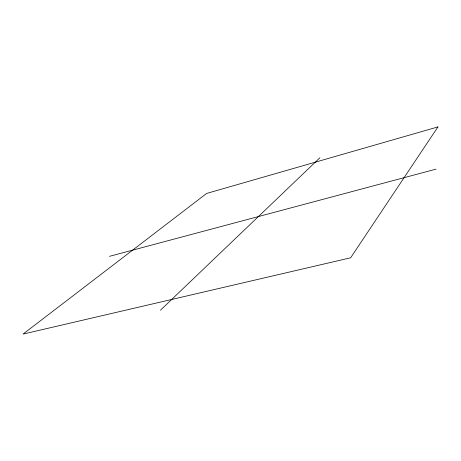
<?xml version="1.0" encoding="UTF-8"?>
<svg xmlns="http://www.w3.org/2000/svg" width="461" height="461" viewBox="0 0 461 461"><rect width="100%" height="100%" fill="white"/><g stroke="black" fill="none" stroke-linecap="round" stroke-linejoin="round"><path stroke-width="0.69" d="M160.445 310.218L319.899 157.771M109.493 256.328L436.037 169.141M437.95 126.908L350.642 257.785L23.05 334.092L206.632 193.441L437.95 126.908"/></g></svg>
